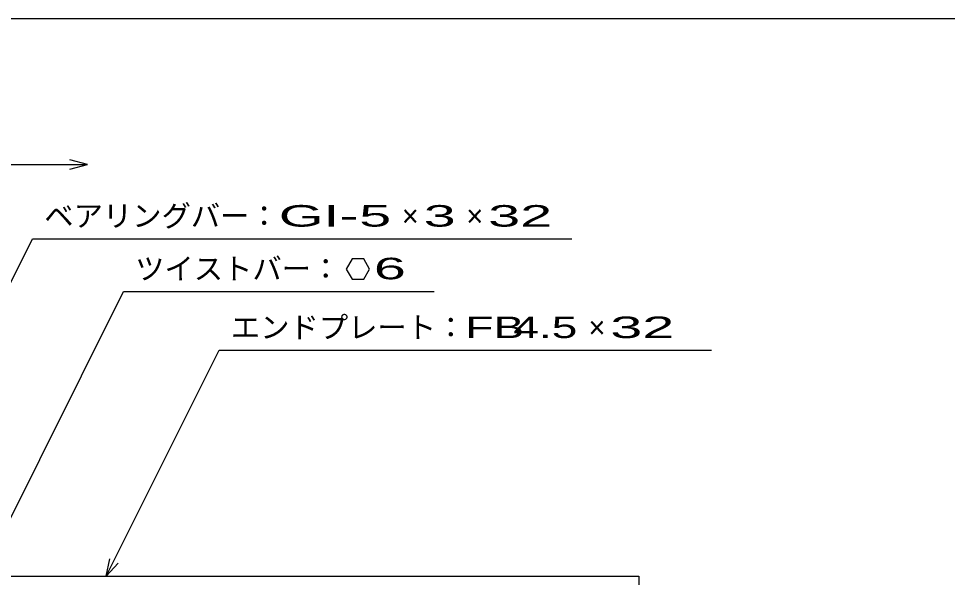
# Model space of a CAD drawing. Units: millimetres, scale not verified. Extents: x -1092 to 1039, y -770 to 632.
# Drawn here: x -620.4 to -145.1, y 344.8 to 632.1 of the extents above; entities that cross this region are included whole.
import ezdxf
from ezdxf.enums import TextEntityAlignment as Align

# ---------------------------------------------------------------- set-up
doc = ezdxf.new("R2010")
doc.units = ezdxf.units.MM
doc.header["$LTSCALE"] = 6
for name, color, linetype, lineweight in [('0_2', 150, 'Continuous', 25), ('16', 3, 'Continuous', 25), ('22', 4, 'Continuous', 25)]:
    doc.layers.add(name, color=color, linetype=linetype, lineweight=lineweight)
doc.styles.add('ベクトル', font='')
doc.styles.get('ベクトル').set_extended_font_data('ベクトル')

msp = doc.modelspace()

# ---------------------------------------------------------------- linework, layer by layer
at = {"layer": '0_2'}
msp.add_line((-1037.4, 632.1), (1038.6, 632.1), dxfattribs=at)
at = {"layer": '0_2', "color": 4}
for p, q in [((-765.1, 557.5), (-585.1, 557.5)), ((-585.1, 557.5), (-594.1, 559.9)), ((-594.1, 555.1), (-585.1, 557.5))]:
    msp.add_line(p, q, dxfattribs=at)
at = {"layer": '16'}
for p, q in [((-803, 347), (-303, 347)), ((-303, 347), (-303, 342.5))]:
    msp.add_line(p, q, dxfattribs=at)
at = {"layer": '22'}
for p, q in [((-738, 270), (-613.25, 519.5)), ((-613.25, 519.5), (-337.25, 519.5)), ((-449.75, 509.159), (-452.75, 503.963)), ((-443.75, 509.159), (-449.75, 509.159)), ((-440.75, 503.9), (-443.75, 509.159)), ((-452.75, 503.963), (-449.75, 498.767)), ((-443.75, 498.767), (-440.75, 503.963)), ((-449.75, 498.767), (-443.75, 498.767)), ((-665.5, 295), (-566.75, 492.5)), ((-566.75, 492.5), (-407.75, 492.5)), ((-575.5, 347), (-517.75, 462.5)), ((-517.75, 462.5), (-265.75, 462.5)), ((-575.5, 347), (-573.7, 355.76)), ((-575.5, 347), (-569.5, 353.6))]:
    msp.add_line(p, q, dxfattribs=at)

# ---------------------------------------------------------------- texts
at = {"layer": '22', "color": 2, "style": 'ベクトル'}
for s, p in [('ベアリングバー：', (-607.25, 531.2)), ('×', (-424.25, 531.2)), ('×', (-391.25, 531.2)), ('ツイストバー：', (-560.75, 504.2)), ('エンドプレート：', (-511.75, 474.2)), ('×', (-328.75, 474.2))]:
    msp.add_text(s, height=11, dxfattribs=at).set_placement(p, align=Align.MIDDLE_LEFT)
for s, width, p in [('GI-', 2, (-487.25, 531.2)), (' 5 ', 2, (-454.25, 531.2)), (' 3 ', 2, (-421.25, 531.2)), (' 32 ', 2, (-388.25, 531.2)), (' 6 ', 2, (-446.75, 504.263)), ('FB', 1.6, (-391.75, 474.2)), (' 4.5 ', 1.6, (-373.75, 474.2)), (' 32 ', 2, (-325.75, 474.2))]:
    msp.add_text(s, height=11, dxfattribs=dict(at, width=width)).set_placement(p, align=Align.MIDDLE_LEFT)

doc.saveas('drawing.dxf')
